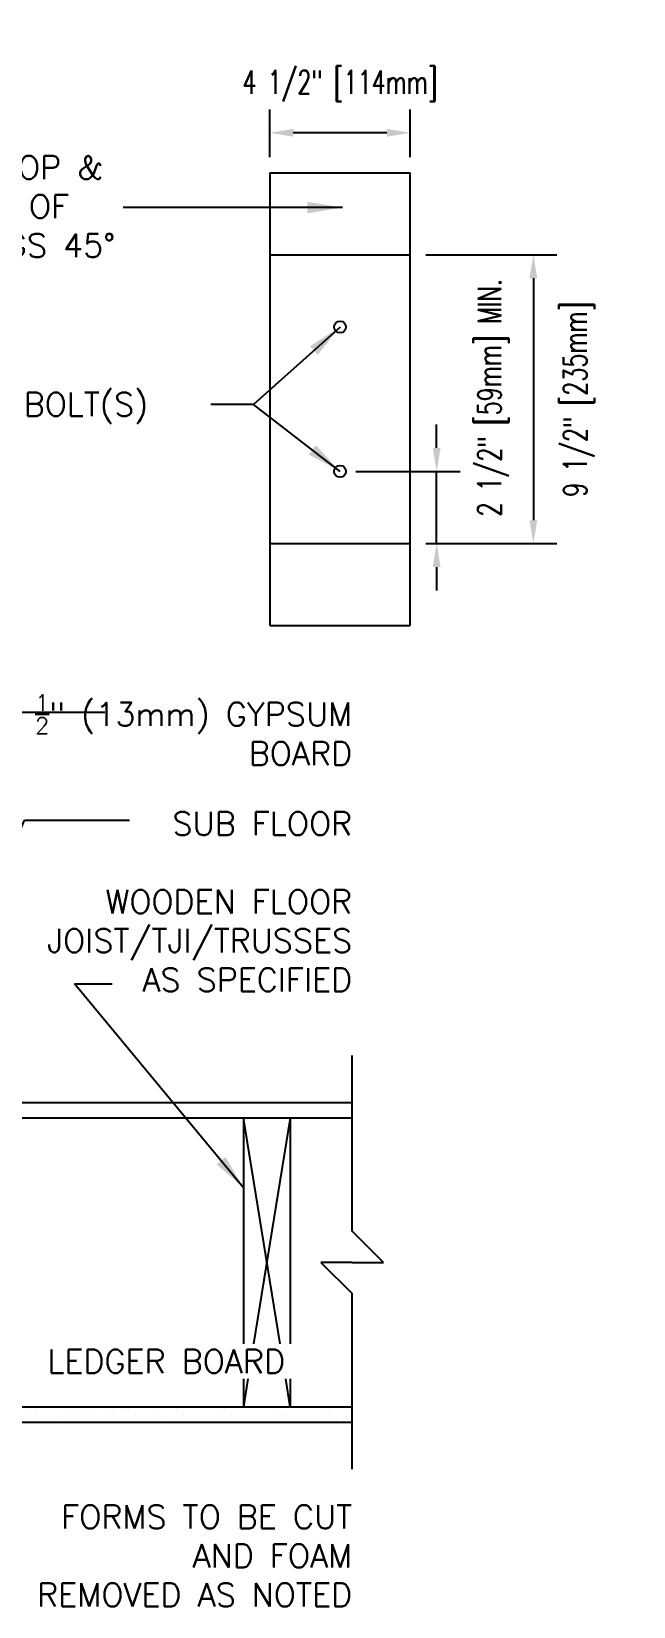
# Model space of a CAD drawing. Header units: inches. Extents: x 113.5 to 169.5, y -27.5 to 56.9.
# Drawn here: x 150.2 to 169.5, y 6.4 to 56.9 of the extents above; entities that cross this region are included whole.
import ezdxf
from ezdxf.enums import TextEntityAlignment as Align

# ---------------------------------------------------------------- set-up
doc = ezdxf.new("R2010")
doc.units = ezdxf.units.IN
doc.header["$LTSCALE"] = 0.5
doc.header["$MEASUREMENT"] = 0
for name, color, linetype in [('HATCH', 12, 'Continuous'), ('line25', 2, 'Continuous'), ('LINE9', 9, 'Continuous'), ('TEXT', 4, 'Continuous')]:
    doc.layers.add(name, color=color, linetype=linetype)
doc.styles.add('DIM', font='romans.shx', dxfattribs={"width": 0.7})
doc.styles.add('ROMANS', font='romans.shx', dxfattribs={"height": 1.125})
doc.dimstyles.new('ext_12', dxfattribs={"dimscale": 12, "dimtxt": 0.09375, "dimasz": 0.09375, "dimexe": 0.09375, "dimexo": 0.0625, "dimgap": 0.0625, "dimtad": 1, "dimdec": 1, "dimzin": 3, "dimdsep": 46, "dimlunit": 4, "dimtxsty": 'DIM', "dimcen": 0.09, "dimdle": 0.09375, "dimclrt": 4, "dimadec": 0, "dimazin": 0, "dimtfac": 1, "dimtdec": 1, "dimtmove": 2, "dimatfit": 3, "dimfxl": 1, "dimfrac": 2, "dimtolj": 1, "dimtzin": 0, "dimarcsym": 0})
doc.dimstyles.new('ext_8', dxfattribs={"dimscale": 8, "dimtxt": 0.09375, "dimasz": 0.09375, "dimexe": 0.09375, "dimexo": 0.0625, "dimgap": 0.0625, "dimtad": 1, "dimdec": 1, "dimzin": 3, "dimdsep": 46, "dimlunit": 4, "dimtxsty": 'DIM', "dimcen": 0.09, "dimdle": 0.09375, "dimclrt": 4, "dimadec": 0, "dimazin": 0, "dimtfac": 1, "dimtdec": 1, "dimtmove": 2, "dimatfit": 3, "dimfxl": 1, "dimfrac": 2, "dimtolj": 1, "dimtzin": 0, "dimarcsym": 0})

# ---------------------------------------------------------------- blocks, each defined once
blk = doc.blocks.new('*D1')
at = {"layer": 'Defpoints', "color": 0, "transparency": 16777216}
for p in [(160.125, 42.802), (163.22, 42.802), (162.375, 40.489)]:
    blk.add_point(p, dxfattribs=at)
at = {"layer": 'TEXT', "color": 0, "lineweight": -2, "transparency": 16777216}
for p, q in [((163.22, 43.552), (163.22, 44.302)), ((160.625, 42.802), (163.97, 42.802)), ((163.22, 40.489), (163.22, 42.802)), ((162.875, 40.489), (163.97, 40.489)), ((163.22, 39.739), (163.22, 38.989))]:
    blk.add_line(p, q, dxfattribs=at)
at = {"layer": 'TEXT', "color": 0, "transparency": 16777216}
for points in [[(163.095, 43.552), (163.345, 43.552), (163.22, 42.802)], [(163.095, 39.739), (163.345, 39.739), (163.22, 40.489)]]:
    blk.add_solid(points, dxfattribs=at)
at = {"layer": 'TEXT', "color": 4, "transparency": 16777216, "insert": (165.035, 45.16), "char_height": 0.75, "attachment_point": 5, "rotation": 90, "style": 'DIM'}
blk.add_mtext('\\A1;2 1/2" [59mm] MIN.', dxfattribs=at)
blk = doc.blocks.new('*D2')
at = {"layer": 'Defpoints', "color": 0, "transparency": 16777216}
for p in [(162.375, 49.739), (162.375, 40.489), (166.319, 40.489)]:
    blk.add_point(p, dxfattribs=at)
at = {"layer": 'TEXT', "color": 0, "lineweight": -2, "transparency": 16777216}
for p, q in [((162.875, 49.739), (167.069, 49.739)), ((166.319, 48.989), (166.319, 41.239)), ((162.875, 40.489), (167.069, 40.489))]:
    blk.add_line(p, q, dxfattribs=at)
at = {"layer": 'TEXT', "color": 0, "transparency": 16777216}
for points in [[(166.194, 48.989), (166.444, 48.989), (166.319, 49.739)], [(166.194, 41.239), (166.444, 41.239), (166.319, 40.489)]]:
    blk.add_solid(points, dxfattribs=at)
at = {"layer": 'TEXT', "color": 4, "transparency": 16777216, "insert": (167.782, 45.114), "char_height": 0.75, "attachment_point": 5, "rotation": 90, "style": 'DIM'}
blk.add_mtext('\\A1;9 1/2" [235mm]', dxfattribs=at)
blk = doc.blocks.new('*D3')
at = {"layer": 'Defpoints', "color": 0, "transparency": 16777216}
for p in [(157.875, 53.649), (157.875, 52.364), (162.375, 52.364)]:
    blk.add_point(p, dxfattribs=at)
at = {"layer": 'TEXT', "color": 0, "lineweight": -2, "transparency": 16777216}
for p, q in [((157.875, 52.864), (157.875, 54.399)), ((162.375, 52.864), (162.375, 54.399)), ((161.625, 53.649), (158.625, 53.649))]:
    blk.add_line(p, q, dxfattribs=at)
at = {"layer": 'TEXT', "color": 0, "transparency": 16777216}
for points in [[(158.625, 53.774), (158.625, 53.524), (157.875, 53.649)], [(161.625, 53.774), (161.625, 53.524), (162.375, 53.649)]]:
    blk.add_solid(points, dxfattribs=at)
at = {"layer": 'TEXT', "color": 4, "transparency": 16777216, "insert": (160.125, 55.149), "char_height": 0.75, "attachment_point": 5, "style": 'DIM'}
blk.add_mtext('\\A1;4 1/2" [114mm]', dxfattribs=at)

msp = doc.modelspace()

# ---------------------------------------------------------------- linework, layer by layer
at = {"layer": 'HATCH'}
for p, q in [((158.202, 14.855), (157.029, 22.088)), ((158.529, 22.088), (157.356, 14.855)), ((157.173, 13.73), (157.029, 12.838)), ((158.529, 12.838), (158.384, 13.73)), ((150.245, 12.681), (150.245, 12.681)), ((150.365, 12.763), (150.365, 12.763)), ((151.715, 12.811), (151.715, 12.811)), ((151.774, 12.746), (151.774, 12.746)), ((152.276, 12.637), (152.276, 12.637)), ((152.583, 12.69), (152.583, 12.69)), ((152.843, 12.724), (152.843, 12.724)), ((153.024, 12.828), (153.024, 12.828)), ((153.25, 12.778), (153.25, 12.778)), ((153.331, 12.749), (153.331, 12.749)), ((153.542, 12.615), (153.542, 12.615)), ((154.276, 12.619), (154.276, 12.619)), ((154.303, 12.822), (154.303, 12.822)), ((154.888, 12.752), (154.888, 12.752)), ((155.099, 12.618), (155.099, 12.618)), ((156.445, 12.755), (156.445, 12.755)), ((156.656, 12.62), (156.656, 12.62)), ((158.002, 12.758), (158.002, 12.758)), ((158.213, 12.623), (158.213, 12.623)), ((159.559, 12.76), (159.559, 12.76)), ((159.77, 12.626), (159.77, 12.626)), ((150.338, 12.596), (150.338, 12.596)), ((150.428, 12.609), (150.428, 12.609)), ((150.558, 12.423), (150.558, 12.423)), ((151.237, 12.513), (151.237, 12.513)), ((151.497, 12.547), (151.497, 12.547)), ((151.904, 12.601), (151.904, 12.601)), ((151.985, 12.612), (151.985, 12.612)), ((153.7, 12.359), (153.7, 12.359)), ((154.369, 12.535), (154.369, 12.535)), ((155.009, 12.376), (155.009, 12.376)), ((156.288, 12.37), (156.288, 12.37)), ((156.307, 12.575), (156.307, 12.575)), ((157.638, 12.418), (157.638, 12.418)), ((158.307, 12.558), (158.307, 12.558)), ((158.399, 12.474), (158.399, 12.474)), ((158.947, 12.435), (158.947, 12.435)), ((159.773, 12.342), (159.773, 12.342)), ((160.034, 12.376), (160.034, 12.376)), ((160.226, 12.429), (160.226, 12.429)), ((160.338, 12.514), (160.338, 12.514)), ((160.44, 12.43), (160.44, 12.43))]:
    msp.add_line(p, q, dxfattribs=at)
at = {"layer": 'line25'}
for p, q in [((143.529, 22.088), (160.512, 22.088)), ((157.029, 22.088), (157.029, 14.855)), ((158.529, 22.088), (158.529, 14.855)), ((157.029, 13.73), (157.029, 12.838)), ((158.529, 13.73), (158.529, 12.838)), ((143.529, 12.838), (160.512, 12.838))]:
    msp.add_line(p, q, dxfattribs=at)
at = {"layer": 'LINE9'}
for p, q in [((157.875, 52.364), (157.875, 37.864)), ((157.875, 52.364), (162.375, 52.364)), ((162.375, 37.864), (162.375, 52.364)), ((157.875, 49.739), (162.375, 49.739)), ((157.875, 40.489), (162.375, 40.489)), ((157.875, 37.864), (162.375, 37.864)), ((160.512, 18.463), (160.512, 24.088)), ((143.529, 22.588), (160.512, 22.588)), ((161.512, 17.463), (160.512, 18.463)), ((159.512, 17.463), (160.512, 16.463)), ((160.512, 17.463), (159.512, 17.463)), ((160.512, 17.463), (161.512, 17.463)), ((160.512, 10.838), (160.512, 16.463)), ((143.529, 12.338), (160.512, 12.338))]:
    msp.add_line(p, q, dxfattribs=at)
for centre in [(160.125, 47.427), (160.125, 42.802)]:
    msp.add_circle(centre, 0.188, dxfattribs=at)

# ---------------------------------------------------------------- texts
at = {"layer": 'TEXT', "style": 'ROMANS'}
for s, p in [(' ANCHOR BOLT(S)', (144.911, 44.95)), (' LEDGER BOARD', (150.231, 14.292))]:
    msp.add_text(s, height=0.75, dxfattribs=at).set_placement(p, align=Align.MIDDLE_LEFT)
at = {"layer": 'TEXT', "char_height": 0.75, "width": 11.05043, "style": 'ROMANS'}
for s, insert, attachment_point in [('BEVEL TOP & BOTTOM OF OPENINGS 45%%D', (145.754, 51.291), 4), ('\\A1;{\\H0.7x;\\S1/2;\\H1.4286x;" }(13mm) GYPSUM BOARD', (160.512, 34.522), 6), ('SUB FLOOR\\P\\PWOODEN FLOOR JOIST/TJI/TRUSSES\\PAS SPECIFIED', (160.512, 29.018), 6), ('FORMS TO BE CUT AND FOAM REMOVED AS NOTED', (160.512, 8.063), 6)]:
    msp.add_mtext(s, dxfattribs=dict(at, insert=insert, attachment_point=attachment_point))

# ---------------------------------------------------------------- dimensions: what is measured, and where the dimension line sits
at = {"layer": 'TEXT'}
dim = msp.add_linear_dim(base=(157.875, 53.649), p1=(162.375, 52.364), p2=(157.875, 52.364), dimstyle='ext_8', dxfattribs=at)
dim.commit()
dim.dimension.update_dxf_attribs({"geometry": '*D3', "text_midpoint": (160.125, 55.149), "dimtype": 160})
dim = msp.add_linear_dim(base=(166.319144649, 40.489389629), p1=(162.375384853, 49.739389629), p2=(162.375384853, 40.489389629), angle=90, dimstyle='ext_8', dxfattribs=at)
dim.commit()
dim.dimension.update_dxf_attribs({"geometry": '*D2', "text_midpoint": (167.782305445, 45.114389629), "dimtype": 160})
dim = msp.add_linear_dim(base=(163.22, 42.802), p1=(162.375, 40.489), p2=(160.125, 42.802), angle=90, text='<> MIN.', dimstyle='ext_8', dxfattribs=at)
dim.commit()
dim.dimension.update_dxf_attribs({"geometry": '*D1', "text_midpoint": (165.035, 45.16), "dimtype": 160})

# ---------------------------------------------------------------- leaders
msp.add_leader([(160.199, 51.253), (153.171, 51.253)], dimstyle='ext_12', dxfattribs=at)
for points in [[(160.125, 47.427), (157.352, 44.95), (155.982, 44.95)], [(160.125, 42.802), (157.352, 44.95)], [(144.029, 35.088), (152.592, 35.088)], [(146.225, 22.588), (150.016, 31.633), (153.373, 31.633)], [(157.029, 19.855), (151.617, 26.39), (152.825, 26.39)]]:
    msp.add_leader(points, dimstyle='ext_12', override={"dimgap": 0.0625, "dimtad": 0}, dxfattribs=at)

doc.saveas('drawing.dxf')
